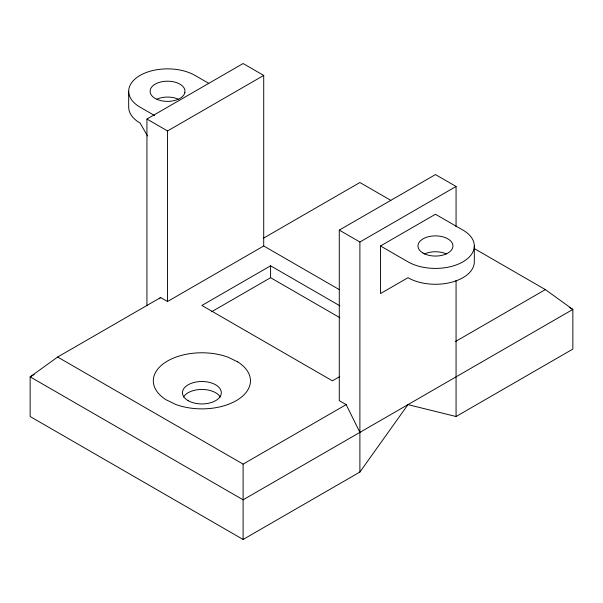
<?xml version="1.0" encoding="UTF-8"?>
<svg xmlns="http://www.w3.org/2000/svg" width="603" height="603" viewBox="0 0 603 603"><rect width="100%" height="100%" fill="white"/><g stroke="black" fill="none" stroke-linecap="round" stroke-linejoin="round"><path stroke-width="0.9" d="M339.414 289.681L263.715 245.971L167.544 301.5L160.669 297.535L57.632 357.029L30.15 376.86L30.15 416.522L243.107 539.466L359.893 472.043L407.982 404.621L456.064 416.522L572.85 349.092L572.85 309.437L545.368 289.606L474.599 248.738M159.298 298.726L160.669 297.535M146.936 305.683L146.936 119.055L243.107 63.534L263.715 75.428L263.715 245.971M146.936 119.055L167.544 130.957L263.715 75.428M263.338 238.26L359.893 182.513L390.804 200.362M34.205 374.516L30.15 376.86L243.107 499.812L572.85 309.437L569.586 307.553M339.926 305.842L270.589 265.802L201.892 305.465L332.411 380.825L339.685 376.626M359.893 432.381L346.152 404.621L339.285 400.656L339.285 230.105L435.456 174.584L456.064 186.478L456.064 226.803M211.585 311.766L270.589 277.704L339.926 317.736M339.285 230.105L359.893 242.007L456.064 186.478M380.501 245.971L435.456 214.246L462.938 230.105A38.863 22.439 0 0 1 462.938 261.838A38.863 22.439 0 0 1 407.982 261.838L380.501 245.971L380.501 293.571L407.982 277.704A38.863 22.439 0 0 0 450.328 282.566A38.863 22.439 0 0 0 474.32 261.838L474.32 245.971M57.632 357.029L243.107 464.114L346.152 404.621M455.31 341.599L545.368 289.606M208.759 83.357L195.018 75.428A38.863 22.439 0 0 0 140.062 75.428A38.863 22.439 0 0 0 140.062 107.161L154.609 115.557M147.516 135.931L140.062 123.02A38.863 22.439 0 0 1 128.68 107.161L128.68 91.294M456.064 280.259L456.064 416.522M359.893 242.007L359.893 472.043M270.589 265.802L270.589 277.704M243.107 464.114L243.107 539.466M167.544 130.957L167.544 301.5M424.452 253.991A17.487 10.093 0 0 1 446.461 253.991M156.901 99.148A17.487 10.093 0 0 1 178.187 99.148M183.493 397.053A19.432 11.216 0 0 1 201.892 389.44A19.432 11.216 0 0 1 220.291 397.053M237.763 361.913L228.062 357.195A48.579 28.047 0 0 0 164.74 362.757A48.579 28.047 0 0 0 166.021 399.736L175.714 404.447A48.579 28.047 0 0 0 239.044 398.892A48.579 28.047 0 0 0 237.763 361.913M184.88 92.613L184.88 89.975A17.487 10.093 0 0 0 167.544 81.194A17.487 10.093 0 0 0 150.207 89.975L150.207 92.613A17.487 10.093 0 0 0 167.544 101.387A17.487 10.093 0 0 0 184.88 92.613M423.095 253.109A17.487 10.093 0 0 0 452.348 248.587A17.487 10.093 0 0 0 430.934 236.218A17.487 10.093 0 0 0 423.095 253.109M188.151 400.656A19.432 11.216 0 0 0 220.66 395.628A19.432 11.216 0 0 0 196.864 381.887A19.432 11.216 0 0 0 188.151 400.656"/></g></svg>
